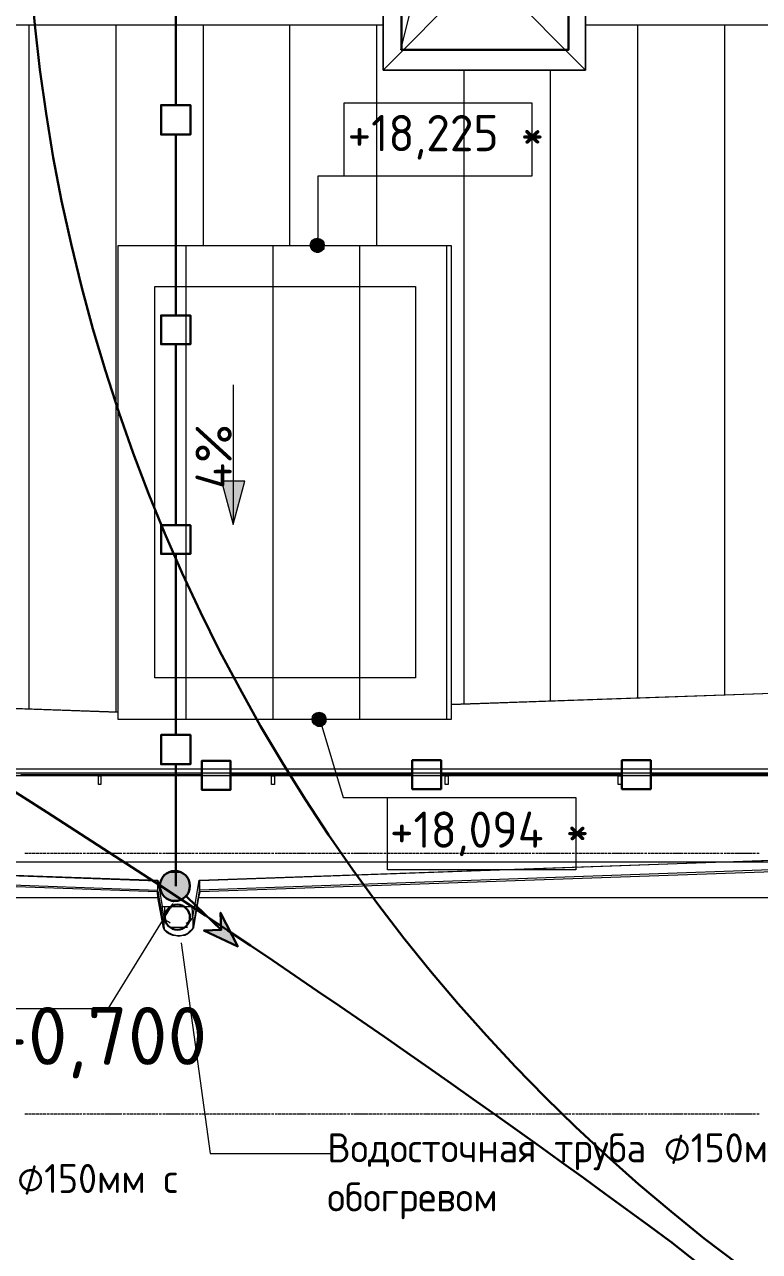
# Model space of a CAD drawing. Header units: millimetres. Extents: x -42533 to 645315, y 3457 to 82611.
# Drawn here: x 555651 to 560725, y 11121 to 19596 of the extents above; entities that cross this region are included whole.
import ezdxf

# ---------------------------------------------------------------- set-up
doc = ezdxf.new("R2010")
doc.units = ezdxf.units.MM
for name, color, linetype, true_color in [('PDF _!ЭОМ.Молниезащита', 7, 'Continuous', 0x954a95), ('PDF _Аннотация', 7, 'Continuous', 0xbababa), ('PDF _Антураж', 7, 'Continuous', 0xbababa), ('PDF _Воздуховоды', 7, 'Continuous', 0xbababa), ('PDF _Крыша', 7, 'Continuous', 0xbababa), ('PDF _Крыша штриховка', 7, 'Continuous', 0xbababa), ('PDF _Обобщенные модели', 7, 'Continuous', 0xbababa), ('PDF _Ограждение', 7, 'Continuous', 0xbababa), ('PDF _Оси', 7, 'Continuous', 0xbababa), ('PDF _Отметки', 7, 'Continuous', 0xbababa), ('PDF _Размеры', 7, 'Continuous', 0xbababa)]:
    doc.layers.add(name, color=color, linetype=linetype, true_color=true_color)
doc.layers.add('PDF _Линии', color=7, linetype='Continuous')
doc.layers.add('PDF _Текст', color=7, linetype='Continuous')
doc.styles.add('PDF GOST Common', font='GOST_Common.ttf')
doc.styles.add('PDF ISOCPEUR', font='isocpeur.ttf')

msp = doc.modelspace()

# ---------------------------------------------------------------- linework, layer by layer
at = {"layer": 'PDF _!ЭОМ.Молниезащита', "color": 5, "lineweight": 30}
for points in [[(556694.6, 19038.6), (556694.6, 20038.1), (556694.6, 20288), (556593, 20288), (556593, 20487), (556796.3, 20487), (556796.3, 20288), (556694.6, 20288)], [(556694.6, 17585.8), (556694.6, 18585.4), (556694.6, 18835.3), (556593, 18835.3), (556593, 19038.6), (556796.3, 19038.6), (556796.3, 18835.3), (556694.6, 18835.3)], [(556694.6, 16137.3), (556694.6, 17136.9), (556694.6, 17386.8), (556593, 17386.8), (556593, 17585.8), (556796.3, 17585.8), (556796.3, 17386.8), (556694.6, 17386.8)], [(556694.6, 14688.9), (556694.6, 15688.4), (556694.6, 15938.3), (556593, 15938.3), (556593, 16137.3), (556796.3, 16137.3), (556796.3, 15938.3), (556694.6, 15938.3)], [(556694.6, 13642.7), (556694.6, 14485.6), (556593, 14485.6), (556593, 14688.9), (556796.3, 14688.9), (556796.3, 14485.6), (556694.6, 14485.6)], [(555624.7, 14411.3), (556624.3, 14411.3), (556874.2, 14411.3), (556874.2, 14508.8), (557073.2, 14508.8), (557073.2, 14309.7), (556874.2, 14309.7), (556874.2, 14411.3)], [(557073.2, 14416), (558077, 14416), (558326.9, 14416), (558326.9, 14513.4), (558526, 14513.4), (558526, 14314.3), (558326.9, 14314.3), (558326.9, 14416)], [(558526, 14416), (559525.5, 14416), (559775.4, 14416), (559775.4, 14513.4), (559974.4, 14513.4), (559974.4, 14314.3), (559775.4, 14314.3), (559775.4, 14416)], [(559974.4, 14416), (560974, 14416), (561223.9, 14416), (561223.9, 14513.4), (561422.9, 14513.4), (561422.9, 14314.3), (561223.9, 14314.3), (561223.9, 14416)]]:
    msp.add_lwpolyline(points, dxfattribs=at)
at = {"layer": 'PDF _!ЭОМ.Молниезащита', "lineweight": 30}
msp.add_lwpolyline([(556770.9, 13570.7), (557008, 13342), (556889.4, 13337.8), (557122.4, 13227.7), (557003.8, 13460.6), (557008, 13342)], dxfattribs=at)
at = {"layer": 'PDF _!ЭОМ.Молниезащита', "color": 251, "lineweight": 5, "true_color": 0x545454}
msp.add_lwpolyline([(556656.5, 13494.5), (556224.5, 12795.7), (553327.5, 12795.7)], dxfattribs=at)
at = {"layer": 'PDF _!ЭОМ.Молниезащита', "color": 116, "lineweight": 30, "true_color": 0x136734}
msp.add_circle((567904.4, 20845.7), 12246.5, dxfattribs=at)
at = {"layer": 'PDF _!ЭОМ.Молниезащита', "lineweight": 30}
msp.add_circle((556688.7, 13645.3), 103.8, dxfattribs=at)
at = {"layer": 'PDF _!ЭОМ.Молниезащита', "lineweight": 13}
for centre, radius, start, end in [((541973.2, 33883.9), 18066.6, 258.64082, 32.4196), ((569238.6, 19731.8), 18425.9, 113.6261, 221.93481)]:
    msp.add_arc(centre, radius, start, end, dxfattribs=at)
at = {"layer": 'PDF _!ЭОМ.Молниезащита', "lineweight": 30}
for centre, radius, start, end in [((514330.6, -50639.5), 76931.2, 53.480075, 71.283866), ((567904.3, 20838.1), 12404.1, 231.06853, 304.56292)]:
    msp.add_arc(centre, radius, start, end, dxfattribs=at)
at = {"layer": 'PDF _!ЭОМ.Молниезащита', "transparency": 33554559}
for points in [[(556758.1, 13727.4), (556631.1, 13727.4), (556741.2, 13735.9)], [(556631.1, 13727.4), (556741.2, 13735.9), (556648, 13735.9)], [(556741.2, 13735.9), (556648, 13735.9), (556724.3, 13744.4)], [(556648, 13735.9), (556724.3, 13744.4), (556665, 13744.4)], [(556724.3, 13744.4), (556665, 13744.4), (556703.1, 13748.6)], [(556665, 13744.4), (556703.1, 13748.6), (556686.1, 13748.6)], [(556800.5, 13642.7), (556588.7, 13642.7), (556796.3, 13663.9)], [(556588.7, 13642.7), (556796.3, 13663.9), (556593, 13663.9)], [(556796.3, 13663.9), (556593, 13663.9), (556792, 13680.8)], [(556593, 13663.9), (556792, 13680.8), (556597.2, 13680.8)], [(556792, 13680.8), (556597.2, 13680.8), (556783.6, 13697.8)], [(556597.2, 13680.8), (556783.6, 13697.8), (556605.7, 13697.8)], [(556783.6, 13697.8), (556605.7, 13697.8), (556770.9, 13714.7)], [(556605.7, 13697.8), (556770.9, 13714.7), (556618.4, 13714.7)], [(556770.9, 13714.7), (556618.4, 13714.7), (556758.1, 13727.4)], [(556618.4, 13714.7), (556758.1, 13727.4), (556631.1, 13727.4)], [(556593, 13621.5), (556800.5, 13642.7), (556588.7, 13642.7)], [(556796.3, 13621.5), (556593, 13621.5), (556800.5, 13642.7)], [(556597.2, 13604.6), (556796.3, 13621.5), (556593, 13621.5)], [(556792, 13604.6), (556597.2, 13604.6), (556796.3, 13621.5)], [(556605.7, 13587.7), (556792, 13604.6), (556597.2, 13604.6)], [(556783.6, 13587.7), (556605.7, 13587.7), (556792, 13604.6)], [(556618.4, 13570.7), (556783.6, 13587.7), (556605.7, 13587.7)], [(556770.9, 13570.7), (556618.4, 13570.7), (556783.6, 13587.7)], [(556631.1, 13558), (556770.9, 13570.7), (556618.4, 13570.7)], [(556758.1, 13558), (556631.1, 13558), (556770.9, 13570.7)], [(556648, 13549.5), (556758.1, 13558), (556631.1, 13558)], [(556741.2, 13549.5), (556648, 13549.5), (556758.1, 13558)], [(556665, 13541.1), (556741.2, 13549.5), (556648, 13549.5)], [(556724.3, 13541.1), (556665, 13541.1), (556741.2, 13549.5)], [(556686.1, 13536.8), (556724.3, 13541.1), (556665, 13541.1)], [(556703.1, 13536.8), (556686.1, 13536.8), (556724.3, 13541.1)], [(557008, 13342), (557063.1, 13342), (557003.8, 13460.6)], [(556889.4, 13337.8), (557008, 13342), (557063.1, 13342)], [(556889.4, 13337.8), (557067.3, 13337.8), (557063.1, 13342)], [(557122.4, 13227.7), (557067.3, 13337.8), (556889.4, 13337.8)]]:
    msp.add_solid(points, dxfattribs=at)
at = {"layer": 'PDF _!ЭОМ.Молниезащита', "color": 251, "true_color": 0x545454, "transparency": 33554559}
msp.add_solid([(556648, 13498.7), (556681.9, 13536.8), (556665, 13490.3)], dxfattribs=at)
at = {"layer": 'PDF _Аннотация', "color": 8, "lineweight": 20}
for points in [[(559155.4, 18551.5), (559155.4, 19051.3), (557855.1, 19051.3), (557855.1, 18551.5)], [(559456.1, 14256.8), (559456.1, 13757.1), (558155.8, 13757.1), (558155.8, 14256.8)]]:
    msp.add_lwpolyline(points, close=True, dxfattribs=at)
at = {"layer": 'PDF _Аннотация', "color": 8, "lineweight": 9}
msp.add_lwpolyline([(556732.7, 13253.1), (556931.8, 11796.1), (557766.2, 11796.1)], dxfattribs=at)
at = {"layer": 'PDF _Антураж', "color": 8, "lineweight": 18}
for points in [[(550947.3, 15036.2), (556296.5, 14845.6), (550951.5, 15031.9)], [(563047.6, 14426.3), (563030.7, 15053.1), (558596.3, 14896.4)], [(558596.3, 14900.6), (563030.7, 15053.1), (563043.4, 14544.9)], [(551743.5, 13854.5), (556571.8, 13685.1), (556601.4, 13503), (556825.9, 13503), (556855.6, 13685.1), (563060.3, 13901.1), (563047.6, 14405.1)], [(563064.6, 13901.1), (556859.8, 13680.8)], [(563064.6, 13837.5), (556859.8, 13617.3), (556859.8, 13651.2)], [(551688.4, 13778.3), (551531.7, 13782.5), (551531.7, 13799.4), (556567.6, 13617.3), (556567.6, 13613.1), (556567.6, 13608.8), (556571.8, 13608.8), (556571.8, 13685.1), (556567.6, 13680.8), (556567.6, 13655.4)], [(553505.4, 13791), (556567.6, 13680.8)], [(556567.6, 13651.2), (556567.6, 13617.3)], [(556580.3, 13630), (556571.8, 13685.1)], [(556847.1, 13630), (556855.6, 13685.1), (556855.6, 13608.8), (556859.8, 13608.8), (556859.8, 13613.1), (556859.8, 13617.3)], [(556859.8, 13655.4), (556859.8, 13680.8), (556855.6, 13685.1)], [(556567.6, 13604.6), (556567.6, 13608.8)], [(556571.8, 13608.8), (556614.1, 13354.7)], [(556851.3, 13566.5), (556817.4, 13359), (556809, 13342), (556792, 13325.1), (556775.1, 13312.4), (556758.1, 13303.9), (556737, 13299.7), (556715.8, 13295.4), (556694.6, 13299.7), (556673.4, 13303.9), (556652.3, 13312.4), (556635.3, 13320.8), (556618.4, 13337.8), (556609.9, 13354.7), (556571.8, 13566.5)], [(556855.6, 13608.8), (556813.2, 13359)], [(556656.5, 13388.6), (556643.8, 13397.1), (556631.1, 13405.5), (556622.6, 13418.3), (556614.1, 13426.7), (556601.4, 13503)], [(556766.6, 13388.6), (556783.6, 13397.1), (556796.3, 13405.5), (556804.7, 13418.3), (556813.2, 13431), (556825.9, 13503)], [(556813.2, 13431), (556813.2, 13359), (556804.7, 13342), (556787.8, 13329.3), (556775.1, 13316.6), (556753.9, 13308.1), (556737, 13303.9), (556715.8, 13299.7), (556694.6, 13303.9), (556673.4, 13308.1), (556656.5, 13316.6), (556639.6, 13325.1), (556622.6, 13337.8), (556614.1, 13354.7), (556614.1, 13426.7)]]:
    msp.add_lwpolyline(points, dxfattribs=at)
msp.add_lwpolyline([(556859.8, 13608.8), (556859.8, 13604.6)], close=True, dxfattribs=at)
at = {"layer": 'PDF _Воздуховоды', "color": 8, "lineweight": 18}
for points in [[(558952.1, 19856), (559523.8, 20427.8), (559523.8, 19280), (559523.8, 20427.8), (558126.2, 20427.8), (558126.2, 19280), (558126.2, 20427.8), (558697.9, 19856), (558126.2, 19280), (559523.8, 19280), (558952.1, 19856), (558697.9, 19856)], [(559523.8, 19280), (558126.2, 19280)]]:
    msp.add_lwpolyline(points, dxfattribs=at)
at = {"layer": 'PDF _Крыша', "color": 8, "lineweight": 9}
msp.add_lwpolyline([(558596.3, 18068.7), (558596.3, 14794.7), (556296.5, 14794.7), (556296.5, 18068.7)], close=True, dxfattribs=at)
at = {"layer": 'PDF _Крыша штриховка', "color": 8, "lineweight": 9}
for points in [[(555682.4, 14871), (555682.4, 19593.4)], [(556283.8, 14849.8), (556283.8, 19593.4)], [(556885.2, 18068.7), (556885.2, 19593.4)], [(557482.4, 18068.7), (557482.4, 19593.4)], [(558083.8, 18068.7), (558083.8, 19593.4)], [(559883.8, 14943), (559883.8, 19593.4)], [(560485.3, 14964.2), (560485.3, 19593.4)], [(558685.2, 14900.6), (558685.2, 19280)], [(559282.4, 14921.8), (559282.4, 19280)], [(556766.6, 14794.7), (556766.6, 18068.7)], [(557368, 14794.7), (557368, 18068.7)], [(557965.2, 14794.7), (557965.2, 18068.7)], [(558566.6, 14794.7), (558566.6, 18068.7)], [(558685.2, 13748.6), (558685.2, 13748.6)], [(559282.4, 13769.8), (559282.4, 13769.8)], [(559883.8, 13786.7), (559883.8, 13791)], [(560485.3, 13807.9), (560485.3, 13812.1)], [(555682.4, 13714.7), (555682.4, 13714.7)], [(556283.8, 13693.5), (556283.8, 13693.5)], [(556885.2, 13685.1), (556885.2, 13685.1)], [(557482.4, 13706.3), (557482.4, 13706.3)], [(558083.8, 13727.4), (558083.8, 13727.4)]]:
    msp.add_lwpolyline(points, dxfattribs=at)
at = {"layer": 'PDF _Линии', "color": 8, "lineweight": 9}
for points in [[(553827.3, 24730.9), (582318.5, 24654.6), (582229.5, 32125.8), (589577.9, 32125.8), (589577.9, 54975.5), (598506, 54975.5), (598785.5, 20686.1), (592369, 20686.1), (592432.5, 12524.6), (585626.3, 12571.2), (585592.4, 14451.7), (550752.4, 14451.7), (550752.4, 12478), (543802.2, 12478), (543764.1, 20783.5), (537415.3, 20800.5), (537356, 32655.2)], [(558249, 19419.7), (558426.9, 20135.5), (559401, 20288)], [(551514.8, 11838.5), (551514.8, 13812.1), (584931.7, 13812.1), (584969.8, 11825.8)]]:
    msp.add_lwpolyline(points, dxfattribs=at)
at = {"layer": 'PDF _Линии', "color": 8, "lineweight": 30}
msp.add_lwpolyline([(559405.2, 20292.2), (558253.2, 20292.2), (558253.2, 19419.7), (559405.2, 19419.7)], close=True, dxfattribs=at)
at = {"layer": 'PDF _Линии', "color": 8, "lineweight": 9}
for points in [[(558350.6, 15082.7), (556550.6, 15082.7), (556550.6, 17784.9), (558350.6, 17784.9)], [(579256.3, 13566.5), (579252.1, 13596.1), (572746.6, 13833.3), (572746.6, 13710.5), (563064.6, 13710.5), (563064.6, 13820.6), (556859.8, 13604.6), (556851.3, 13566.5)], [(556571.8, 13566.5), (556567.6, 13604.6), (551688.4, 13778.3), (551747.7, 12393.3), (551760.4, 12389.1), (551760.4, 13566.5)]]:
    msp.add_lwpolyline(points, close=True, dxfattribs=at)
at = {"layer": 'PDF _Линии', "color": 8, "lineweight": 30}
msp.add_circle((556705.7, 13429.3), 86.8, dxfattribs=at)
at = {"layer": 'PDF _Обобщенные модели', "color": 8, "lineweight": 18}
for points in [[(547885.1, 19593.4), (558126.2, 19593.4)], [(559523.8, 19593.4), (588904.4, 19593.4)], [(556614.1, 13426.7), (556618.4, 13469.1), (556618.4, 13490.3), (556618.4, 13503)], [(556809, 13503), (556804.7, 13490.3), (556809, 13473.3), (556809, 13431)], [(556775.1, 13359), (556711.6, 13359), (556652.3, 13359)]]:
    msp.add_lwpolyline(points, dxfattribs=at)
msp.add_lwpolyline([(556817.4, 13359), (556821.7, 13359)], close=True, dxfattribs=at)
at = {"layer": 'PDF _Ограждение', "color": 8, "lineweight": 9}
for points in [[(551188.7, 14405.1), (551188.7, 12346.7), (551167.5, 12346.7), (551167.5, 14426.3), (563348.3, 14426.3), (563348.3, 14405.1)], [(563348.3, 14426.3), (563348.3, 14405.1), (551188.7, 14405.1), (551188.7, 12346.7), (551167.5, 12346.7), (551167.5, 14426.3)], [(556161, 14345.8), (556161, 14383.9), (556161, 14405.1), (556177.9, 14405.1), (556177.9, 14383.9), (556177.9, 14345.8)], [(557355.3, 14345.8), (557355.3, 14383.9), (557355.3, 14405.1), (557376.5, 14405.1), (557376.5, 14383.9), (557376.5, 14345.8)], [(558553.9, 14345.8), (558553.9, 14383.9), (558553.9, 14405.1), (558575.1, 14405.1), (558575.1, 14383.9), (558575.1, 14345.8)], [(559748.3, 14345.8), (559748.3, 14383.9), (559748.3, 14405.1), (559769.5, 14405.1), (559769.5, 14383.9), (559769.5, 14345.8)]]:
    msp.add_lwpolyline(points, close=True, dxfattribs=at)
at = {"layer": 'PDF _Ограждение', "transparency": 33554559}
for points in [[(563348.3, 14426.3), (551167.5, 14426.3), (563348.3, 14405.1)], [(551167.5, 14426.3), (563348.3, 14405.1), (551188.7, 14405.1)]]:
    msp.add_solid(points, dxfattribs=at)
at = {"layer": 'PDF _Оси', "color": 8, "lineweight": 9}
for points in [[(555652.7, 13871.4), (555673.9, 13871.4)], [(555678.1, 13871.4), (555699.3, 13871.4)], [(555703.5, 13871.4), (555724.7, 13871.4)], [(555729, 13871.4), (555750.1, 13871.4)], [(555754.4, 13871.4), (555775.5, 13871.4)], [(555779.8, 13871.4), (555796.7, 13871.4)], [(555801, 13871.4), (555801, 13871.4)], [(555805.2, 13871.4), (555822.1, 13871.4)], [(555826.4, 13871.4), (555826.4, 13871.4)], [(555830.6, 13871.4), (555847.5, 13871.4)], [(555851.8, 13871.4), (555873, 13871.4)], [(555877.2, 13871.4), (555898.4, 13871.4)], [(555902.6, 13871.4), (555923.8, 13871.4)], [(555928, 13871.4), (555949.2, 13871.4)], [(555953.4, 13871.4), (555974.6, 13871.4)], [(555978.8, 13871.4), (556000, 13871.4)], [(556004.3, 13871.4), (556025.4, 13871.4)], [(556029.7, 13871.4), (556046.6, 13871.4)], [(556050.8, 13871.4), (556050.8, 13871.4)], [(556055.1, 13871.4), (556072, 13871.4)], [(556076.3, 13871.4), (556076.3, 13871.4)], [(556080.5, 13871.4), (556097.4, 13871.4)], [(556101.7, 13871.4), (556122.8, 13871.4)], [(556127.1, 13871.4), (556148.3, 13871.4)], [(556152.5, 13871.4), (556173.7, 13871.4)], [(556177.9, 13871.4), (556199.1, 13871.4)], [(556203.3, 13871.4), (556224.5, 13871.4)], [(556228.7, 13871.4), (556249.9, 13871.4)], [(556254.1, 13871.4), (556275.3, 13871.4)], [(556279.6, 13871.4), (556300.7, 13871.4)], [(556305, 13871.4), (556321.9, 13871.4)], [(556326.1, 13871.4), (556326.1, 13871.4)], [(556330.4, 13871.4), (556347.3, 13871.4)], [(556351.6, 13871.4), (556351.6, 13871.4)], [(556355.8, 13871.4), (556372.7, 13871.4)], [(556377, 13871.4), (556398.1, 13871.4)], [(556402.4, 13871.4), (556423.6, 13871.4)], [(556427.8, 13871.4), (556449, 13871.4)], [(556453.2, 13871.4), (556474.4, 13871.4)], [(556478.6, 13871.4), (556499.8, 13871.4)], [(556504, 13871.4), (556525.2, 13871.4)], [(556529.4, 13871.4), (556550.6, 13871.4)], [(556554.9, 13871.4), (556571.8, 13871.4)], [(556576, 13871.4), (556576, 13871.4)], [(556580.3, 13871.4), (556597.2, 13871.4)], [(556601.4, 13871.4), (556601.4, 13871.4)], [(556605.7, 13871.4), (556622.6, 13871.4)], [(556626.9, 13871.4), (556648, 13871.4)], [(556652.3, 13871.4), (556673.4, 13871.4)], [(556677.7, 13871.4), (556698.9, 13871.4)], [(556703.1, 13871.4), (556724.3, 13871.4)], [(556728.5, 13871.4), (556749.7, 13871.4)], [(556753.9, 13871.4), (556775.1, 13871.4)], [(556779.3, 13871.4), (556800.5, 13871.4)], [(556804.7, 13871.4), (556821.7, 13871.4)], [(556825.9, 13871.4), (556825.9, 13871.4)], [(556830.1, 13871.4), (556847.1, 13871.4)], [(556851.3, 13871.4), (556851.3, 13871.4)], [(556855.6, 13871.4), (556872.5, 13871.4)], [(556876.7, 13871.4), (556897.9, 13871.4)], [(556902.2, 13871.4), (556923.3, 13871.4)], [(556927.6, 13871.4), (556948.7, 13871.4)], [(556953, 13871.4), (556974.2, 13871.4)], [(556978.4, 13871.4), (556999.6, 13871.4)], [(557003.8, 13871.4), (557025, 13871.4)], [(557029.2, 13871.4), (557050.4, 13871.4)], [(557054.6, 13871.4), (557075.8, 13871.4)], [(557080, 13871.4), (557097, 13871.4)], [(557101.2, 13871.4), (557101.2, 13871.4)], [(557105.4, 13871.4), (557122.4, 13871.4)], [(557126.6, 13871.4), (557126.6, 13871.4)], [(557130.9, 13871.4), (557147.8, 13871.4)], [(557152, 13871.4), (557173.2, 13871.4)], [(557177.4, 13871.4), (557198.6, 13871.4)], [(557202.9, 13871.4), (557224, 13871.4)], [(557228.3, 13871.4), (557249.4, 13871.4)], [(557253.7, 13871.4), (557274.9, 13871.4)], [(557279.1, 13871.4), (557300.3, 13871.4)], [(557304.5, 13871.4), (557325.7, 13871.4)], [(557329.9, 13871.4), (557346.9, 13871.4)], [(557351.1, 13871.4), (557351.1, 13871.4)], [(557355.3, 13871.4), (557372.3, 13871.4)], [(557376.5, 13871.4), (557376.5, 13871.4)], [(557380.7, 13871.4), (557397.7, 13871.4)], [(557401.9, 13871.4), (557423.1, 13871.4)], [(557427.3, 13871.4), (557448.5, 13871.4)], [(557452.7, 13871.4), (557473.9, 13871.4)], [(557478.2, 13871.4), (557499.3, 13871.4)], [(557503.6, 13871.4), (557524.7, 13871.4)], [(557529, 13871.4), (557550.2, 13871.4)], [(557554.4, 13871.4), (557575.6, 13871.4)], [(557579.8, 13871.4), (557596.7, 13871.4)], [(557601, 13871.4), (557601, 13871.4)], [(557605.2, 13871.4), (557622.2, 13871.4)], [(557626.4, 13871.4), (557626.4, 13871.4)], [(557630.6, 13871.4), (557647.6, 13871.4)], [(557651.8, 13871.4), (557673, 13871.4)], [(557677.2, 13871.4), (557698.4, 13871.4)], [(557702.6, 13871.4), (557723.8, 13871.4)], [(557728, 13871.4), (557749.2, 13871.4)], [(557753.5, 13871.4), (557774.6, 13871.4)], [(557778.9, 13871.4), (557800, 13871.4)], [(557804.3, 13871.4), (557825.5, 13871.4)], [(557829.7, 13871.4), (557850.9, 13871.4)], [(557855.1, 13871.4), (557872, 13871.4)], [(557876.3, 13871.4), (557876.3, 13871.4)], [(557880.5, 13871.4), (557897.5, 13871.4)], [(557901.7, 13871.4), (557901.7, 13871.4)], [(557905.9, 13871.4), (557922.9, 13871.4)], [(557927.1, 13871.4), (557948.3, 13871.4)], [(557952.5, 13871.4), (557973.7, 13871.4)], [(557977.9, 13871.4), (557999.1, 13871.4)], [(558003.3, 13871.4), (558024.5, 13871.4)], [(558028.8, 13871.4), (558049.9, 13871.4)], [(558054.2, 13871.4), (558075.3, 13871.4)], [(558079.6, 13871.4), (558100.8, 13871.4)], [(558105, 13871.4), (558121.9, 13871.4)], [(558126.2, 13871.4), (558126.2, 13871.4)], [(558130.4, 13871.4), (558147.3, 13871.4)], [(558151.6, 13871.4), (558151.6, 13871.4)], [(558155.8, 13871.4), (558172.8, 13871.4)], [(558177, 13871.4), (558198.2, 13871.4)], [(558202.4, 13871.4), (558223.6, 13871.4)], [(558227.8, 13871.4), (558249, 13871.4)], [(558253.2, 13871.4), (558274.4, 13871.4)], [(558278.6, 13871.4), (558299.8, 13871.4)], [(558304.1, 13871.4), (558325.2, 13871.4)], [(558329.5, 13871.4), (558350.6, 13871.4)], [(558354.9, 13871.4), (558371.8, 13871.4)], [(558376.1, 13871.4), (558376.1, 13871.4)], [(558380.3, 13871.4), (558397.2, 13871.4)], [(558401.5, 13871.4), (558401.5, 13871.4)], [(558405.7, 13871.4), (558422.6, 13871.4)], [(558426.9, 13871.4), (558448.1, 13871.4)], [(558452.3, 13871.4), (558473.5, 13871.4)], [(558477.7, 13871.4), (558498.9, 13871.4)], [(558503.1, 13871.4), (558524.3, 13871.4)], [(558528.5, 13871.4), (558549.7, 13871.4)], [(558553.9, 13871.4), (558575.1, 13871.4)], [(558579.3, 13871.4), (558600.5, 13871.4)], [(558604.8, 13871.4), (558625.9, 13871.4)], [(558630.2, 13871.4), (558647.1, 13871.4)], [(558651.3, 13871.4), (558651.3, 13871.4)], [(558655.6, 13871.4), (558672.5, 13871.4)], [(558676.8, 13871.4), (558676.8, 13871.4)], [(558681, 13871.4), (558697.9, 13871.4)], [(558702.2, 13871.4), (558723.3, 13871.4)], [(558727.6, 13871.4), (558748.8, 13871.4)], [(558753, 13871.4), (558774.2, 13871.4)], [(558778.4, 13871.4), (558799.6, 13871.4)], [(558803.8, 13871.4), (558825, 13871.4)], [(558829.2, 13871.4), (558850.4, 13871.4)], [(558854.6, 13871.4), (558875.8, 13871.4)], [(558880.1, 13871.4), (558897, 13871.4)], [(558901.2, 13871.4), (558901.2, 13871.4)], [(558905.5, 13871.4), (558922.4, 13871.4)], [(558926.6, 13871.4), (558926.6, 13871.4)], [(558930.9, 13871.4), (558947.8, 13871.4)], [(558952.1, 13871.4), (558973.2, 13871.4)], [(558977.5, 13871.4), (558998.6, 13871.4)], [(559002.9, 13871.4), (559024.1, 13871.4)], [(559028.3, 13871.4), (559049.5, 13871.4)], [(559053.7, 13871.4), (559074.9, 13871.4)], [(559079.1, 13871.4), (559100.3, 13871.4)], [(559104.5, 13871.4), (559125.7, 13871.4)], [(559129.9, 13871.4), (559146.9, 13871.4)], [(559151.1, 13871.4), (559151.1, 13871.4)], [(559155.4, 13871.4), (559172.3, 13871.4)], [(559176.5, 13871.4), (559176.5, 13871.4)], [(559180.8, 13871.4), (559197.7, 13871.4)], [(559201.9, 13871.4), (559223.1, 13871.4)], [(559227.4, 13871.4), (559248.5, 13871.4)], [(559252.8, 13871.4), (559273.9, 13871.4)], [(559278.2, 13871.4), (559299.4, 13871.4)], [(559303.6, 13871.4), (559324.8, 13871.4)], [(559329, 13871.4), (559350.2, 13871.4)], [(559354.4, 13871.4), (559375.6, 13871.4)], [(559379.8, 13871.4), (559401, 13871.4)], [(559405.2, 13871.4), (559422.2, 13871.4)], [(559426.4, 13871.4), (559426.4, 13871.4)], [(559430.7, 13871.4), (559447.6, 13871.4)], [(559451.8, 13871.4), (559451.8, 13871.4)], [(559456.1, 13871.4), (559473, 13871.4)], [(559477.2, 13871.4), (559498.4, 13871.4)], [(559502.7, 13871.4), (559523.8, 13871.4)], [(559528.1, 13871.4), (559549.2, 13871.4)], [(559553.5, 13871.4), (559574.7, 13871.4)], [(559578.9, 13871.4), (559600.1, 13871.4)], [(559604.3, 13871.4), (559625.5, 13871.4)], [(559629.7, 13871.4), (559650.9, 13871.4)], [(559655.1, 13871.4), (559672.1, 13871.4)], [(559676.3, 13871.4), (559676.3, 13871.4)], [(559680.5, 13871.4), (559697.5, 13871.4)], [(559701.7, 13871.4), (559701.7, 13871.4)], [(559706, 13871.4), (559722.9, 13871.4)], [(559727.1, 13871.4), (559748.3, 13871.4)], [(559752.5, 13871.4), (559773.7, 13871.4)], [(559778, 13871.4), (559799.1, 13871.4)], [(559803.4, 13871.4), (559824.5, 13871.4)], [(559828.8, 13871.4), (559850, 13871.4)], [(559854.2, 13871.4), (559875.4, 13871.4)], [(559879.6, 13871.4), (559900.8, 13871.4)], [(559905, 13871.4), (559922, 13871.4)], [(559926.2, 13871.4), (559926.2, 13871.4)], [(559930.4, 13871.4), (559947.4, 13871.4)], [(559951.6, 13871.4), (559951.6, 13871.4)], [(559955.8, 13871.4), (559972.8, 13871.4)], [(559977, 13871.4), (559998.2, 13871.4)], [(560002.4, 13871.4), (560023.6, 13871.4)], [(560027.8, 13871.4), (560049, 13871.4)], [(560053.2, 13871.4), (560074.4, 13871.4)], [(560078.7, 13871.4), (560099.8, 13871.4)], [(560104.1, 13871.4), (560125.2, 13871.4)], [(560129.5, 13871.4), (560150.7, 13871.4)], [(560154.9, 13871.4), (560176.1, 13871.4)], [(560180.3, 13871.4), (560197.3, 13871.4)], [(560201.5, 13871.4), (560201.5, 13871.4)], [(560205.7, 13871.4), (560222.7, 13871.4)], [(560226.9, 13871.4), (560226.9, 13871.4)], [(560231.1, 13871.4), (560248.1, 13871.4)], [(560252.3, 13871.4), (560273.5, 13871.4)], [(560277.7, 13871.4), (560298.9, 13871.4)], [(560303.1, 13871.4), (560324.3, 13871.4)], [(560328.5, 13871.4), (560349.7, 13871.4)], [(560354, 13871.4), (560375.1, 13871.4)], [(560379.4, 13871.4), (560400.5, 13871.4)], [(560404.8, 13871.4), (560426, 13871.4)], [(560430.2, 13871.4), (560447.1, 13871.4)], [(560451.4, 13871.4), (560451.4, 13871.4)], [(560455.6, 13871.4), (560472.5, 13871.4)], [(560476.8, 13871.4), (560476.8, 13871.4)], [(560481, 13871.4), (560498, 13871.4)], [(560502.2, 13871.4), (560523.4, 13871.4)], [(560527.6, 13871.4), (560548.8, 13871.4)], [(560553, 13871.4), (560574.2, 13871.4)], [(560578.4, 13871.4), (560599.6, 13871.4)], [(560603.8, 13871.4), (560625, 13871.4)], [(560629.3, 13871.4), (560650.4, 13871.4)], [(560654.7, 13871.4), (560675.8, 13871.4)], [(560680.1, 13871.4), (560697, 13871.4)], [(560701.3, 13871.4), (560701.3, 13871.4)], [(560705.5, 13871.4), (560722.4, 13871.4)], [(555652.7, 12071.4), (555673.9, 12071.4)], [(555678.1, 12071.4), (555699.3, 12071.4)], [(555703.5, 12071.4), (555724.7, 12071.4)], [(555729, 12071.4), (555750.1, 12071.4)], [(555754.4, 12071.4), (555775.5, 12071.4)], [(555779.8, 12071.4), (555796.7, 12071.4)], [(555801, 12071.4), (555801, 12071.4)], [(555805.2, 12071.4), (555822.1, 12071.4)], [(555826.4, 12071.4), (555826.4, 12071.4)], [(555830.6, 12071.4), (555847.5, 12071.4)], [(555851.8, 12071.4), (555873, 12071.4)], [(555877.2, 12071.4), (555898.4, 12071.4)], [(555902.6, 12071.4), (555923.8, 12071.4)], [(555928, 12071.4), (555949.2, 12071.4)], [(555953.4, 12071.4), (555974.6, 12071.4)], [(555978.8, 12071.4), (556000, 12071.4)], [(556004.3, 12071.4), (556025.4, 12071.4)], [(556029.7, 12071.4), (556046.6, 12071.4)], [(556050.8, 12071.4), (556050.8, 12071.4)], [(556055.1, 12071.4), (556072, 12071.4)], [(556076.3, 12071.4), (556076.3, 12071.4)], [(556080.5, 12071.4), (556097.4, 12071.4)], [(556101.7, 12071.4), (556122.8, 12071.4)], [(556127.1, 12071.4), (556148.3, 12071.4)], [(556152.5, 12071.4), (556173.7, 12071.4)], [(556177.9, 12071.4), (556199.1, 12071.4)], [(556203.3, 12071.4), (556224.5, 12071.4)], [(556228.7, 12071.4), (556249.9, 12071.4)], [(556254.1, 12071.4), (556275.3, 12071.4)], [(556279.6, 12071.4), (556300.7, 12071.4)], [(556305, 12071.4), (556321.9, 12071.4)], [(556326.1, 12071.4), (556326.1, 12071.4)], [(556330.4, 12071.4), (556347.3, 12071.4)], [(556351.6, 12071.4), (556351.6, 12071.4)], [(556355.8, 12071.4), (556372.7, 12071.4)], [(556377, 12071.4), (556398.1, 12071.4)], [(556402.4, 12071.4), (556423.6, 12071.4)], [(556427.8, 12071.4), (556449, 12071.4)], [(556453.2, 12071.4), (556474.4, 12071.4)], [(556478.6, 12071.4), (556499.8, 12071.4)], [(556504, 12071.4), (556525.2, 12071.4)], [(556529.4, 12071.4), (556550.6, 12071.4)], [(556554.9, 12071.4), (556571.8, 12071.4)], [(556576, 12071.4), (556576, 12071.4)], [(556580.3, 12071.4), (556597.2, 12071.4)], [(556601.4, 12071.4), (556601.4, 12071.4)], [(556605.7, 12071.4), (556622.6, 12071.4)], [(556626.9, 12071.4), (556648, 12071.4)], [(556652.3, 12071.4), (556673.4, 12071.4)], [(556677.7, 12071.4), (556698.9, 12071.4)], [(556703.1, 12071.4), (556724.3, 12071.4)], [(556728.5, 12071.4), (556749.7, 12071.4)], [(556753.9, 12071.4), (556775.1, 12071.4)], [(556779.3, 12071.4), (556800.5, 12071.4)], [(556804.7, 12071.4), (556821.7, 12071.4)], [(556825.9, 12071.4), (556825.9, 12071.4)], [(556830.1, 12071.4), (556847.1, 12071.4)], [(556851.3, 12071.4), (556851.3, 12071.4)], [(556855.6, 12071.4), (556872.5, 12071.4)], [(556876.7, 12071.4), (556897.9, 12071.4)], [(556902.2, 12071.4), (556923.3, 12071.4)], [(556927.6, 12071.4), (556948.7, 12071.4)], [(556953, 12071.4), (556974.2, 12071.4)], [(556978.4, 12071.4), (556999.6, 12071.4)], [(557003.8, 12071.4), (557025, 12071.4)], [(557029.2, 12071.4), (557050.4, 12071.4)], [(557054.6, 12071.4), (557075.8, 12071.4)], [(557080, 12071.4), (557097, 12071.4)], [(557101.2, 12071.4), (557101.2, 12071.4)], [(557105.4, 12071.4), (557122.4, 12071.4)], [(557126.6, 12071.4), (557126.6, 12071.4)], [(557130.9, 12071.4), (557147.8, 12071.4)], [(557152, 12071.4), (557173.2, 12071.4)], [(557177.4, 12071.4), (557198.6, 12071.4)], [(557202.9, 12071.4), (557224, 12071.4)], [(557228.3, 12071.4), (557249.4, 12071.4)], [(557253.7, 12071.4), (557274.9, 12071.4)], [(557279.1, 12071.4), (557300.3, 12071.4)], [(557304.5, 12071.4), (557325.7, 12071.4)], [(557329.9, 12071.4), (557346.9, 12071.4)], [(557351.1, 12071.4), (557351.1, 12071.4)], [(557355.3, 12071.4), (557372.3, 12071.4)], [(557376.5, 12071.4), (557376.5, 12071.4)], [(557380.7, 12071.4), (557397.7, 12071.4)], [(557401.9, 12071.4), (557423.1, 12071.4)], [(557427.3, 12071.4), (557448.5, 12071.4)], [(557452.7, 12071.4), (557473.9, 12071.4)], [(557478.2, 12071.4), (557499.3, 12071.4)], [(557503.6, 12071.4), (557524.7, 12071.4)], [(557529, 12071.4), (557550.2, 12071.4)], [(557554.4, 12071.4), (557575.6, 12071.4)], [(557579.8, 12071.4), (557596.7, 12071.4)], [(557601, 12071.4), (557601, 12071.4)], [(557605.2, 12071.4), (557622.2, 12071.4)], [(557626.4, 12071.4), (557626.4, 12071.4)], [(557630.6, 12071.4), (557647.6, 12071.4)], [(557651.8, 12071.4), (557673, 12071.4)], [(557677.2, 12071.4), (557698.4, 12071.4)], [(557702.6, 12071.4), (557723.8, 12071.4)], [(557728, 12071.4), (557749.2, 12071.4)], [(557753.5, 12071.4), (557774.6, 12071.4)], [(557778.9, 12071.4), (557800, 12071.4)], [(557804.3, 12071.4), (557825.5, 12071.4)], [(557829.7, 12071.4), (557850.9, 12071.4)], [(557855.1, 12071.4), (557872, 12071.4)], [(557876.3, 12071.4), (557876.3, 12071.4)], [(557880.5, 12071.4), (557897.5, 12071.4)], [(557901.7, 12071.4), (557901.7, 12071.4)], [(557905.9, 12071.4), (557922.9, 12071.4)], [(557927.1, 12071.4), (557948.3, 12071.4)], [(557952.5, 12071.4), (557973.7, 12071.4)], [(557977.9, 12071.4), (557999.1, 12071.4)], [(558003.3, 12071.4), (558024.5, 12071.4)], [(558028.8, 12071.4), (558049.9, 12071.4)], [(558054.2, 12071.4), (558075.3, 12071.4)], [(558079.6, 12071.4), (558100.8, 12071.4)], [(558105, 12071.4), (558121.9, 12071.4)], [(558126.2, 12071.4), (558126.2, 12071.4)], [(558130.4, 12071.4), (558147.3, 12071.4)], [(558151.6, 12071.4), (558151.6, 12071.4)], [(558155.8, 12071.4), (558172.8, 12071.4)], [(558177, 12071.4), (558198.2, 12071.4)], [(558202.4, 12071.4), (558223.6, 12071.4)], [(558227.8, 12071.4), (558249, 12071.4)], [(558253.2, 12071.4), (558274.4, 12071.4)], [(558278.6, 12071.4), (558299.8, 12071.4)], [(558304.1, 12071.4), (558325.2, 12071.4)], [(558329.5, 12071.4), (558350.6, 12071.4)], [(558354.9, 12071.4), (558371.8, 12071.4)], [(558376.1, 12071.4), (558376.1, 12071.4)], [(558380.3, 12071.4), (558397.2, 12071.4)], [(558401.5, 12071.4), (558401.5, 12071.4)], [(558405.7, 12071.4), (558422.6, 12071.4)], [(558426.9, 12071.4), (558448.1, 12071.4)], [(558452.3, 12071.4), (558473.5, 12071.4)], [(558477.7, 12071.4), (558498.9, 12071.4)], [(558503.1, 12071.4), (558524.3, 12071.4)], [(558528.5, 12071.4), (558549.7, 12071.4)], [(558553.9, 12071.4), (558575.1, 12071.4)], [(558579.3, 12071.4), (558600.5, 12071.4)], [(558604.8, 12071.4), (558625.9, 12071.4)], [(558630.2, 12071.4), (558647.1, 12071.4)], [(558651.3, 12071.4), (558651.3, 12071.4)], [(558655.6, 12071.4), (558672.5, 12071.4)], [(558676.8, 12071.4), (558676.8, 12071.4)], [(558681, 12071.4), (558697.9, 12071.4)], [(558702.2, 12071.4), (558723.3, 12071.4)], [(558727.6, 12071.4), (558748.8, 12071.4)], [(558753, 12071.4), (558774.2, 12071.4)], [(558778.4, 12071.4), (558799.6, 12071.4)], [(558803.8, 12071.4), (558825, 12071.4)], [(558829.2, 12071.4), (558850.4, 12071.4)], [(558854.6, 12071.4), (558875.8, 12071.4)], [(558880.1, 12071.4), (558897, 12071.4)], [(558901.2, 12071.4), (558901.2, 12071.4)], [(558905.5, 12071.4), (558922.4, 12071.4)], [(558926.6, 12071.4), (558926.6, 12071.4)], [(558930.9, 12071.4), (558947.8, 12071.4)], [(558952.1, 12071.4), (558973.2, 12071.4)], [(558977.5, 12071.4), (558998.6, 12071.4)], [(559002.9, 12071.4), (559024.1, 12071.4)], [(559028.3, 12071.4), (559049.5, 12071.4)], [(559053.7, 12071.4), (559074.9, 12071.4)], [(559079.1, 12071.4), (559100.3, 12071.4)], [(559104.5, 12071.4), (559125.7, 12071.4)], [(559129.9, 12071.4), (559146.9, 12071.4)], [(559151.1, 12071.4), (559151.1, 12071.4)], [(559155.4, 12071.4), (559172.3, 12071.4)], [(559176.5, 12071.4), (559176.5, 12071.4)], [(559180.8, 12071.4), (559197.7, 12071.4)], [(559201.9, 12071.4), (559223.1, 12071.4)], [(559227.4, 12071.4), (559248.5, 12071.4)], [(559252.8, 12071.4), (559273.9, 12071.4)], [(559278.2, 12071.4), (559299.4, 12071.4)], [(559303.6, 12071.4), (559324.8, 12071.4)], [(559329, 12071.4), (559350.2, 12071.4)], [(559354.4, 12071.4), (559375.6, 12071.4)], [(559379.8, 12071.4), (559401, 12071.4)], [(559405.2, 12071.4), (559422.2, 12071.4)], [(559426.4, 12071.4), (559426.4, 12071.4)], [(559430.7, 12071.4), (559447.6, 12071.4)], [(559451.8, 12071.4), (559451.8, 12071.4)], [(559456.1, 12071.4), (559473, 12071.4)], [(559477.2, 12071.4), (559498.4, 12071.4)], [(559502.7, 12071.4), (559523.8, 12071.4)], [(559528.1, 12071.4), (559549.2, 12071.4)], [(559553.5, 12071.4), (559574.7, 12071.4)], [(559578.9, 12071.4), (559600.1, 12071.4)], [(559604.3, 12071.4), (559625.5, 12071.4)], [(559629.7, 12071.4), (559650.9, 12071.4)], [(559655.1, 12071.4), (559672.1, 12071.4)], [(559676.3, 12071.4), (559676.3, 12071.4)], [(559680.5, 12071.4), (559697.5, 12071.4)], [(559701.7, 12071.4), (559701.7, 12071.4)], [(559706, 12071.4), (559722.9, 12071.4)], [(559727.1, 12071.4), (559748.3, 12071.4)], [(559752.5, 12071.4), (559773.7, 12071.4)], [(559778, 12071.4), (559799.1, 12071.4)], [(559803.4, 12071.4), (559824.5, 12071.4)], [(559828.8, 12071.4), (559850, 12071.4)], [(559854.2, 12071.4), (559875.4, 12071.4)], [(559879.6, 12071.4), (559900.8, 12071.4)], [(559905, 12071.4), (559922, 12071.4)], [(559926.2, 12071.4), (559926.2, 12071.4)], [(559930.4, 12071.4), (559947.4, 12071.4)], [(559951.6, 12071.4), (559951.6, 12071.4)], [(559955.8, 12071.4), (559972.8, 12071.4)], [(559977, 12071.4), (559998.2, 12071.4)], [(560002.4, 12071.4), (560023.6, 12071.4)], [(560027.8, 12071.4), (560049, 12071.4)], [(560053.2, 12071.4), (560074.4, 12071.4)], [(560078.7, 12071.4), (560099.8, 12071.4)], [(560104.1, 12071.4), (560125.2, 12071.4)], [(560129.5, 12071.4), (560150.7, 12071.4)], [(560154.9, 12071.4), (560176.1, 12071.4)], [(560180.3, 12071.4), (560197.3, 12071.4)], [(560201.5, 12071.4), (560201.5, 12071.4)], [(560205.7, 12071.4), (560222.7, 12071.4)], [(560226.9, 12071.4), (560226.9, 12071.4)], [(560231.1, 12071.4), (560248.1, 12071.4)], [(560252.3, 12071.4), (560273.5, 12071.4)], [(560277.7, 12071.4), (560298.9, 12071.4)], [(560303.1, 12071.4), (560324.3, 12071.4)], [(560328.5, 12071.4), (560349.7, 12071.4)], [(560354, 12071.4), (560375.1, 12071.4)], [(560379.4, 12071.4), (560400.5, 12071.4)], [(560404.8, 12071.4), (560426, 12071.4)], [(560430.2, 12071.4), (560447.1, 12071.4)], [(560451.4, 12071.4), (560451.4, 12071.4)], [(560455.6, 12071.4), (560472.5, 12071.4)], [(560476.8, 12071.4), (560476.8, 12071.4)], [(560481, 12071.4), (560498, 12071.4)], [(560502.2, 12071.4), (560523.4, 12071.4)], [(560527.6, 12071.4), (560548.8, 12071.4)], [(560553, 12071.4), (560574.2, 12071.4)], [(560578.4, 12071.4), (560599.6, 12071.4)], [(560603.8, 12071.4), (560625, 12071.4)], [(560629.3, 12071.4), (560650.4, 12071.4)], [(560654.7, 12071.4), (560675.8, 12071.4)], [(560680.1, 12071.4), (560697, 12071.4)], [(560701.3, 12071.4), (560701.3, 12071.4)], [(560705.5, 12071.4), (560722.4, 12071.4)]]:
    msp.add_lwpolyline(points, dxfattribs=at)
at = {"layer": 'PDF _Отметки', "color": 8, "lineweight": 20}
for points in [[(557677.2, 18068.7), (557677.2, 18551.5), (558507.3, 18551.5)], [(557689.9, 14794.7), (557850.9, 14256.8), (558808.1, 14256.8)]]:
    msp.add_lwpolyline(points, dxfattribs=at)
at = {"layer": 'PDF _Отметки', "lineweight": 9}
for centre in [(557671.4, 18071.4), (557684.1, 14797.4)]:
    msp.add_circle(centre, 48.7, dxfattribs=at)
at = {"layer": 'PDF _Отметки', "transparency": 33554559}
for points in [[(557630.6, 18085.6), (557723.8, 18081.4), (557626.4, 18081.4)], [(557723.8, 18081.4), (557626.4, 18081.4), (557723.8, 18077.1)], [(557626.4, 18081.4), (557723.8, 18077.1), (557626.4, 18077.1)], [(557723.8, 18077.1), (557626.4, 18077.1), (557723.8, 18072.9)], [(557626.4, 18077.1), (557723.8, 18072.9), (557626.4, 18072.9)], [(557723.8, 18072.9), (557626.4, 18072.9), (557723.8, 18068.7)], [(557626.4, 18072.9), (557723.8, 18068.7), (557626.4, 18068.7)], [(557723.8, 18068.7), (557626.4, 18068.7), (557723.8, 18064.4)], [(557626.4, 18068.7), (557723.8, 18064.4), (557626.4, 18064.4)], [(557723.8, 18064.4), (557626.4, 18064.4), (557723.8, 18060.2)], [(557626.4, 18064.4), (557723.8, 18060.2), (557626.4, 18060.2)], [(557723.8, 18060.2), (557626.4, 18060.2), (557723.8, 18056)], [(557626.4, 18060.2), (557723.8, 18056), (557626.4, 18056)], [(557723.8, 18056), (557626.4, 18056), (557723.8, 18047.5)], [(557626.4, 18056), (557723.8, 18047.5), (557630.6, 18047.5)], [(557634.9, 18094.1), (557719.6, 18089.8), (557630.6, 18089.8)], [(557719.6, 18089.8), (557630.6, 18089.8), (557723.8, 18085.6)], [(557630.6, 18089.8), (557723.8, 18085.6), (557630.6, 18085.6)], [(557723.8, 18085.6), (557630.6, 18085.6), (557723.8, 18081.4)], [(557639.1, 18102.5), (557715.3, 18098.3), (557634.9, 18098.3)], [(557715.3, 18098.3), (557634.9, 18098.3), (557719.6, 18094.1)], [(557634.9, 18098.3), (557719.6, 18094.1), (557634.9, 18094.1)], [(557719.6, 18094.1), (557634.9, 18094.1), (557719.6, 18089.8)], [(557643.3, 18106.8), (557711.1, 18102.5), (557639.1, 18102.5)], [(557711.1, 18102.5), (557639.1, 18102.5), (557715.3, 18098.3)], [(557647.6, 18106.8), (557706.9, 18106.8), (557643.3, 18106.8)], [(557706.9, 18106.8), (557643.3, 18106.8), (557711.1, 18102.5)], [(557651.8, 18111), (557702.6, 18106.8), (557647.6, 18106.8)], [(557702.6, 18106.8), (557647.6, 18106.8), (557706.9, 18106.8)], [(557656, 18115.3), (557698.4, 18111), (557651.8, 18111)], [(557698.4, 18111), (557651.8, 18111), (557702.6, 18106.8)], [(557660.3, 18115.3), (557694.2, 18115.3), (557656, 18115.3)], [(557694.2, 18115.3), (557656, 18115.3), (557698.4, 18111)], [(557664.5, 18115.3), (557689.9, 18115.3), (557660.3, 18115.3)], [(557689.9, 18115.3), (557660.3, 18115.3), (557694.2, 18115.3)], [(557668.7, 18119.5), (557685.7, 18115.3), (557664.5, 18115.3)], [(557685.7, 18115.3), (557664.5, 18115.3), (557689.9, 18115.3)], [(557677.2, 18119.5), (557681.5, 18119.5), (557668.7, 18119.5)], [(557681.5, 18119.5), (557668.7, 18119.5), (557685.7, 18115.3)], [(557723.8, 18047.5), (557630.6, 18047.5), (557719.6, 18043.2)], [(557630.6, 18047.5), (557719.6, 18043.2), (557630.6, 18043.2)], [(557719.6, 18043.2), (557630.6, 18043.2), (557719.6, 18039)], [(557630.6, 18043.2), (557719.6, 18039), (557634.9, 18039)], [(557715.3, 18039), (557715.3, 18039), (557634.9, 18039)], [(557715.3, 18039), (557634.9, 18039), (557719.6, 18039)], [(557715.3, 18039), (557634.9, 18039), (557711.1, 18034.8)], [(557634.9, 18039), (557711.1, 18034.8), (557639.1, 18034.8)], [(557711.1, 18034.8), (557639.1, 18034.8), (557706.9, 18030.5)], [(557639.1, 18034.8), (557706.9, 18030.5), (557643.3, 18030.5)], [(557706.9, 18030.5), (557643.3, 18030.5), (557702.6, 18026.3)], [(557643.3, 18030.5), (557702.6, 18026.3), (557647.6, 18026.3)], [(557702.6, 18026.3), (557647.6, 18026.3), (557698.4, 18026.3)], [(557647.6, 18026.3), (557698.4, 18026.3), (557651.8, 18026.3)], [(557698.4, 18026.3), (557651.8, 18026.3), (557694.2, 18022.1)], [(557651.8, 18026.3), (557694.2, 18022.1), (557656, 18022.1)], [(557694.2, 18022.1), (557656, 18022.1), (557689.9, 18022.1)], [(557656, 18022.1), (557689.9, 18022.1), (557660.3, 18022.1)], [(557689.9, 18022.1), (557660.3, 18022.1), (557685.7, 18017.8)], [(557660.3, 18022.1), (557685.7, 18017.8), (557664.5, 18017.8)], [(557664.5, 18017.8), (557668.7, 18017.8), (557681.5, 18017.8)], [(557664.5, 18017.8), (557685.7, 18017.8), (557681.5, 18017.8)], [(557668.7, 18017.8), (557681.5, 18017.8), (557677.2, 18017.8)], [(557656, 14832.9), (557723.8, 14828.6), (557651.8, 14828.6)], [(557660.3, 14832.9), (557719.6, 14832.9), (557656, 14832.9)], [(557719.6, 14832.9), (557656, 14832.9), (557723.8, 14828.6)], [(557664.5, 14837.1), (557715.3, 14832.9), (557660.3, 14832.9)], [(557715.3, 14832.9), (557660.3, 14832.9), (557719.6, 14832.9)], [(557668.7, 14837.1), (557711.1, 14837.1), (557664.5, 14837.1)], [(557711.1, 14837.1), (557664.5, 14837.1), (557715.3, 14832.9)], [(557673, 14841.3), (557706.9, 14837.1), (557668.7, 14837.1)], [(557706.9, 14837.1), (557668.7, 14837.1), (557711.1, 14837.1)], [(557677.2, 14841.3), (557702.6, 14841.3), (557673, 14841.3)], [(557702.6, 14841.3), (557673, 14841.3), (557706.9, 14837.1)], [(557681.5, 14841.3), (557698.4, 14841.3), (557677.2, 14841.3)], [(557698.4, 14841.3), (557677.2, 14841.3), (557702.6, 14841.3)], [(557689.9, 14841.3), (557694.2, 14841.3), (557681.5, 14841.3)], [(557694.2, 14841.3), (557681.5, 14841.3), (557698.4, 14841.3)], [(557643.3, 14811.7), (557736.5, 14807.4), (557639.1, 14807.4)], [(557736.5, 14807.4), (557639.1, 14807.4), (557736.5, 14803.2)], [(557639.1, 14807.4), (557736.5, 14803.2), (557639.1, 14803.2)], [(557736.5, 14803.2), (557639.1, 14803.2), (557736.5, 14799)], [(557639.1, 14803.2), (557736.5, 14799), (557639.1, 14799)], [(557736.5, 14799), (557639.1, 14799), (557736.5, 14794.7)], [(557639.1, 14799), (557736.5, 14794.7), (557639.1, 14794.7)], [(557736.5, 14794.7), (557639.1, 14794.7), (557736.5, 14790.5)], [(557639.1, 14794.7), (557736.5, 14790.5), (557639.1, 14790.5)], [(557736.5, 14790.5), (557639.1, 14790.5), (557736.5, 14782)], [(557639.1, 14790.5), (557736.5, 14782), (557639.1, 14782)], [(557736.5, 14782), (557639.1, 14782), (557736.5, 14777.8)], [(557639.1, 14782), (557736.5, 14777.8), (557639.1, 14777.8)], [(557736.5, 14777.8), (557639.1, 14777.8), (557732.3, 14773.6)], [(557639.1, 14777.8), (557732.3, 14773.6), (557643.3, 14773.6)], [(557647.6, 14820.2), (557732.3, 14815.9), (557643.3, 14815.9)], [(557732.3, 14815.9), (557643.3, 14815.9), (557732.3, 14811.7)], [(557643.3, 14815.9), (557732.3, 14811.7), (557643.3, 14811.7)], [(557732.3, 14811.7), (557643.3, 14811.7), (557736.5, 14807.4)], [(557732.3, 14773.6), (557643.3, 14773.6), (557732.3, 14769.3)], [(557643.3, 14773.6), (557732.3, 14769.3), (557643.3, 14769.3)], [(557732.3, 14769.3), (557643.3, 14769.3), (557728, 14765.1)], [(557643.3, 14769.3), (557728, 14765.1), (557647.6, 14765.1)], [(557651.8, 14828.6), (557728, 14824.4), (557647.6, 14824.4)], [(557728, 14824.4), (557647.6, 14824.4), (557728, 14820.2)], [(557647.6, 14824.4), (557728, 14820.2), (557647.6, 14820.2)], [(557728, 14820.2), (557647.6, 14820.2), (557732.3, 14815.9)], [(557728, 14765.1), (557647.6, 14765.1), (557728, 14760.9)], [(557647.6, 14765.1), (557728, 14760.9), (557647.6, 14760.9)], [(557728, 14760.9), (557647.6, 14760.9), (557723.8, 14756.6)], [(557647.6, 14760.9), (557723.8, 14756.6), (557651.8, 14756.6)], [(557723.8, 14828.6), (557651.8, 14828.6), (557728, 14824.4)], [(557723.8, 14756.6), (557651.8, 14756.6), (557719.6, 14756.6)], [(557651.8, 14756.6), (557719.6, 14756.6), (557656, 14756.6)], [(557719.6, 14756.6), (557656, 14756.6), (557715.3, 14752.4)], [(557656, 14756.6), (557715.3, 14752.4), (557660.3, 14752.4)], [(557715.3, 14752.4), (557660.3, 14752.4), (557711.1, 14748.1)], [(557660.3, 14752.4), (557711.1, 14748.1), (557664.5, 14748.1)], [(557711.1, 14748.1), (557664.5, 14748.1), (557706.9, 14748.1)], [(557664.5, 14748.1), (557706.9, 14748.1), (557668.7, 14748.1)], [(557706.9, 14748.1), (557668.7, 14748.1), (557702.6, 14743.9)], [(557668.7, 14748.1), (557702.6, 14743.9), (557673, 14743.9)], [(557702.6, 14743.9), (557673, 14743.9), (557698.4, 14743.9)], [(557673, 14743.9), (557698.4, 14743.9), (557677.2, 14743.9)], [(557677.2, 14743.9), (557681.5, 14743.9), (557694.2, 14743.9)], [(557677.2, 14743.9), (557698.4, 14743.9), (557694.2, 14743.9)], [(557681.5, 14743.9), (557694.2, 14743.9), (557689.9, 14743.9)]]:
    msp.add_solid(points, dxfattribs=at)
at = {"layer": 'PDF _Размеры', "lineweight": 20}
msp.add_lwpolyline([(557091.9, 17107.2), (557091.9, 16141.6)], dxfattribs=at)
at = {"layer": 'PDF _Размеры', "lineweight": 9}
msp.add_lwpolyline([(557091.9, 16141.6), (557172.3, 16442.3), (557011.4, 16442.3)], close=True, dxfattribs=at)
at = {"layer": 'PDF _Размеры', "transparency": 33554559}
msp.add_solid([(557011.4, 16442.3), (557172.3, 16442.3), (557091.9, 16141.6)], dxfattribs=at)

# ---------------------------------------------------------------- texts
at = {"layer": 'PDF _Текст', "color": 7, "attachment_point": 4}
for s, insert, char_height, style in [('+18,225 *', (557881, 18816.6), 250.03, 'PDF GOST Common'), ('+18,094 *', (558173.3, 14005), 250.03, 'PDF GOST Common'), ('на отм. +0,700', (553293.9, 12562.9), 400.051, 'PDF ISOCPEUR'), ('Водосточная труба ⌀150мм с', (557741.2, 11809), 200.023, 'PDF GOST Common'), ('Водосточная труба ⌀150мм с', (553277, 11597.2), 200.023, 'PDF GOST Common'), ('обогревом', (557741.2, 11470.1), 200.02, 'PDF GOST Common')]:
    msp.add_mtext(s, dxfattribs=dict(at, insert=insert, char_height=char_height, style=style))
at = {"layer": 'PDF _Текст', "color": 7, "insert": (556955.9, 16387.8), "char_height": 250.03, "attachment_point": 4, "rotation": 90, "style": 'PDF GOST Common'}
msp.add_mtext('4%', dxfattribs=at)

doc.saveas('drawing.dxf')
